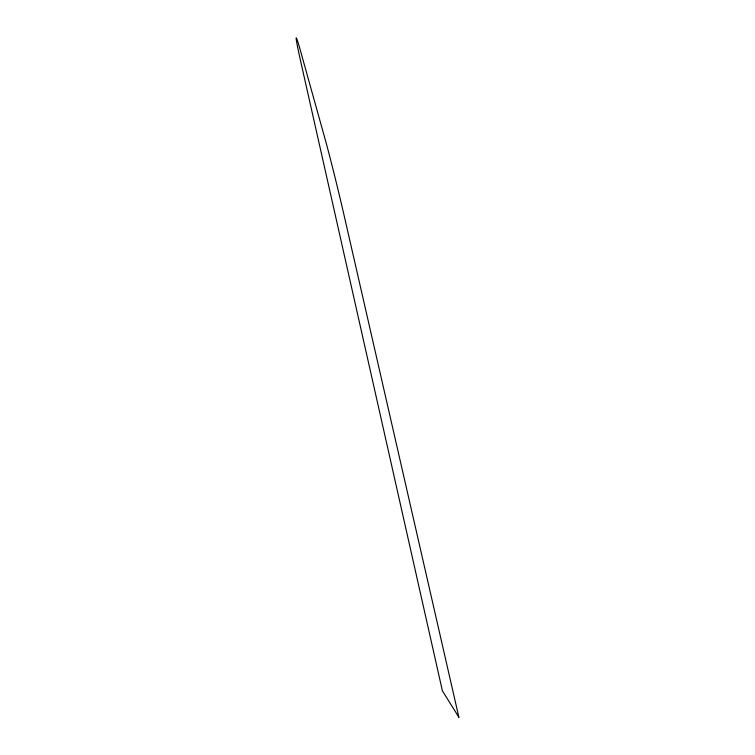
<?xml version="1.0" encoding="UTF-8"?>
<svg xmlns="http://www.w3.org/2000/svg" width="755" height="755" viewBox="0 0 755 755"><rect width="100%" height="100%" fill="white"/><g stroke="black" fill="none" stroke-linecap="round" stroke-linejoin="round"><path stroke-width="1.13" d="M458.88 717.25L442.402 690.853L301.132 63.401A67.035 1.699 76.2 0 1 300.886 52.255L325.471 140.477A57.975 1.331 76.3 0 1 344.129 215.553L458.88 717.25"/></g></svg>
